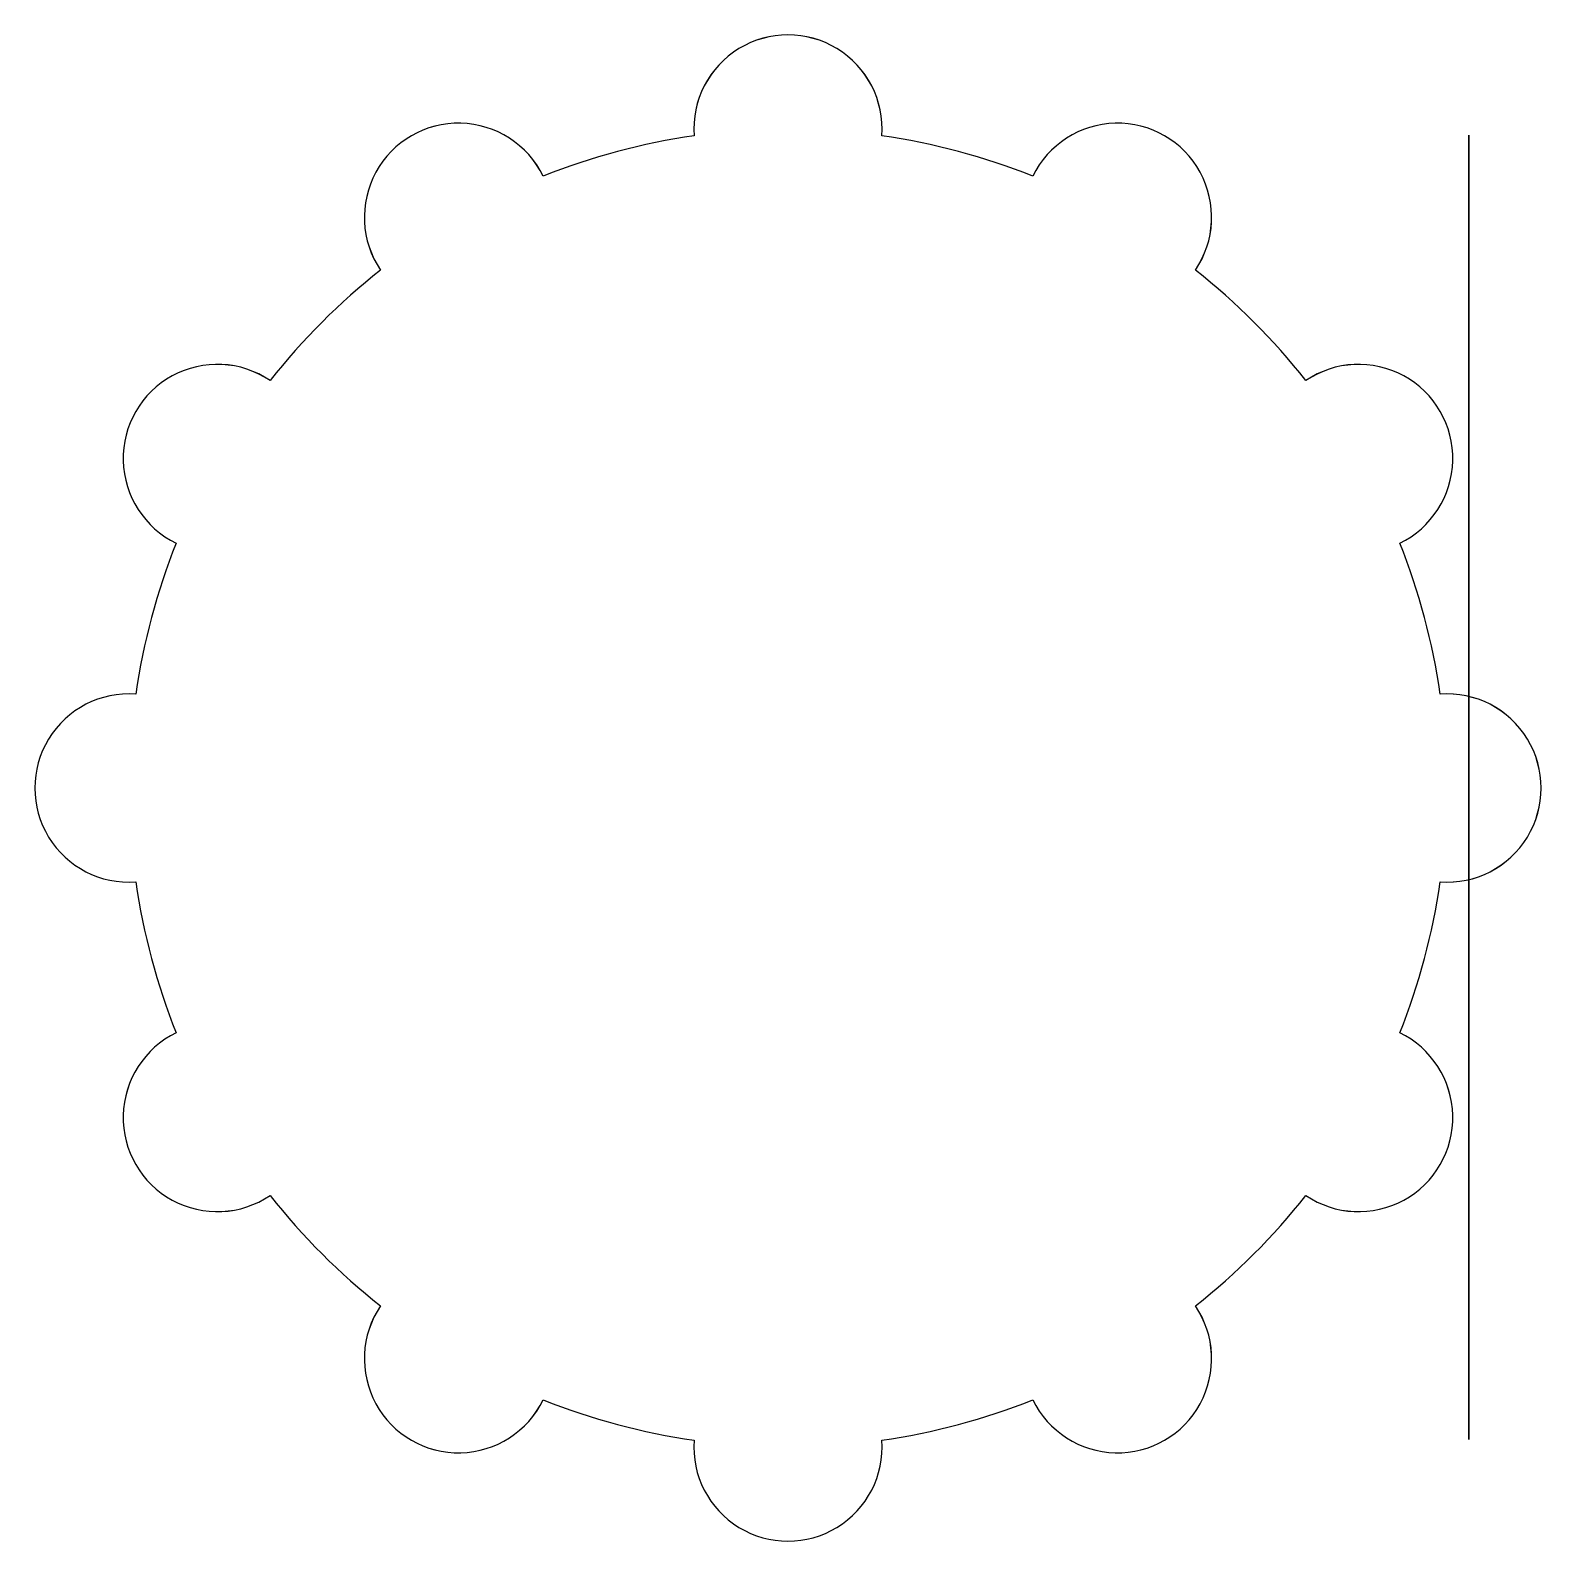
# Model space of a CAD drawing. Header units: millimetres. Extents: x 3195.97 to 3204.02, y 1875.96 to 1884.01.
import ezdxf

# ---------------------------------------------------------------- set-up
doc = ezdxf.new("R2010")
doc.units = ezdxf.units.MM

# ---------------------------------------------------------------- blocks, each defined once
blk = doc.blocks.new('*U8')
blk.add_arc((-0.2321, 0), 0.5, 265.90396, 94.09604)
blk = doc.blocks.new('*U9')
at = {"color": 0, "linetype": 'ByBlock', "lineweight": -2, "transparency": 16777216}
for p, rotation in [((3209.9906, 1883.7174), 89.99999999999997), ((3208.1245, 1883.2174), 120), ((3211.8567, 1883.2174), 59.99999999999997), ((3206.7585, 1881.8513), 149.9999999999999), ((3213.2227, 1881.8513), 29.99999999999999), ((3206.2585, 1879.9852), 180), ((3206.7585, 1878.1192), 209.9999999999999), ((3213.2227, 1878.1192), 329.9999999999999), ((3208.1245, 1876.7531), 239.9999999999999), ((3211.8567, 1876.7531), 299.9999999999999), ((3209.9906, 1876.2531), 269.9999999999998)]:
    blk.add_blockref('*U8', p, dxfattribs=dict(at, rotation=rotation))
blk.add_blockref('*U8', (3213.7228, 1879.9852), dxfattribs=at)
blk = doc.blocks.new('*U10')
blk.add_arc((0.2679, 0), 0.5, 94.09604, 265.90396)
blk = doc.blocks.new('*U11')
at = {"color": 0, "linetype": 'ByBlock', "lineweight": -2, "transparency": 16777216}
for p, rotation in [((3220.0082, 1883.2213), 90.00000000000001), ((3218.3922, 1882.7882), 120), ((3221.6243, 1882.7882), 60.00000000000003), ((3217.2091, 1881.6052), 150), ((3222.8074, 1881.6052), 30.00000000000001), ((3216.7761, 1879.9891), 180), ((3217.2091, 1878.3731), 209.9999999999999), ((3222.8074, 1878.3731), 329.9999999999999), ((3218.3922, 1877.19), 239.9999999999999), ((3221.6243, 1877.19), 299.9999999999998), ((3220.0082, 1876.757), 269.9999999999999)]:
    blk.add_blockref('*U10', p, dxfattribs=dict(at, rotation=rotation))
blk.add_blockref('*U10', (3223.2404, 1879.9891), dxfattribs=at)

msp = doc.modelspace()

# ---------------------------------------------------------------- linework, layer by layer
for centre, radius, start, end in [((3199.9932, 1883.4852), 0.5, 355.90396, 184.09604), ((3198.2432, 1883.0163), 0.5, 25.90396, 214.09604), ((3201.7432, 1883.0163), 0.5, 325.90396, 154.09604), ((3199.9932, 1879.9852), 3.5, 98.19209, 111.80791), ((3199.9932, 1879.9852), 3.5, 68.19209, 81.80791), ((3199.9932, 1879.9852), 3.5, 128.19209, 141.80791), ((3199.9932, 1879.9852), 3.5, 38.19209, 51.80791), ((3196.9621, 1881.7352), 0.5, 55.90396, 244.09604), ((3203.0243, 1881.7352), 0.5, 295.90396, 124.09604), ((3199.9932, 1879.9852), 3.5, 158.19209, 171.80791), ((3199.9932, 1879.9852), 3.5, 8.19209, 21.80791), ((3196.4932, 1879.9852), 0.5, 85.90396, 274.09604), ((3203.4932, 1879.9852), 0.5, 265.90396, 94.09604), ((3199.9932, 1879.9852), 3.5, 188.19209, 201.80791), ((3199.9932, 1879.9852), 3.5, 338.19209, 351.80791), ((3196.9621, 1878.2352), 0.5, 115.90396, 304.09604), ((3203.0243, 1878.2352), 0.5, 235.90396, 64.09604), ((3199.9932, 1879.9852), 3.5, 218.19209, 231.80791), ((3199.9932, 1879.9852), 3.5, 308.19209, 321.80791), ((3198.2432, 1876.9541), 0.5, 145.90396, 334.09604), ((3201.7432, 1876.9541), 0.5, 205.90396, 34.09604), ((3199.9932, 1879.9852), 3.5, 248.19209, 261.80791), ((3199.9932, 1879.9852), 3.5, 278.19209, 291.80791), ((3199.9932, 1876.4852), 0.5, 175.90396, 4.09604)]:
    msp.add_arc(centre, radius, start, end)
at = {"extrusion": (1, 0, 2.22045e-16)}
for centre, radius, start, end in [((1879.9891, 0, 3203.6085), 3.5, 8.19209, 21.80791), ((1879.9891, 0, 3203.6085), 3.5, 338.19209, 351.80791), ((1883.4891, 0, 3203.6085), 0.5, 94.09604, 265.90396), ((1883.0202, -1.75, 3203.6085), 0.5, 64.09604, 235.90396), ((1883.0202, 1.75, 3203.6085), 0.5, 124.09604, 295.90396), ((1879.9891, 0, 3203.6085), 3.5, 38.19209, 51.80791), ((1879.9891, 0, 3203.6085), 3.5, 308.19209, 321.80791), ((1881.7391, -3.0311, 3203.6085), 0.5, 34.09604, 205.90396), ((1881.7391, 3.0311, 3203.6085), 0.5, 154.09604, 325.90396), ((1879.9891, 0, 3203.6085), 3.5, 278.19209, 291.80791), ((1879.9891, 0, 3203.6085), 3.5, 68.19209, 81.80791), ((1879.9891, -3.5, 3203.6085), 0.5, 4.09604, 175.90396), ((1879.9891, 3.5, 3203.6085), 0.5, 184.09604, 355.90396), ((1879.9891, 0, 3203.6085), 3.5, 248.19209, 261.80791), ((1879.9891, 0, 3203.6085), 3.5, 98.19209, 111.80791), ((1878.2391, 3.0311, 3203.6085), 0.5, 214.09604, 25.90396), ((1878.2391, -3.0311, 3203.6085), 0.5, 334.09604, 145.90396), ((1879.9891, 0, 3203.6085), 3.5, 218.19209, 231.80791), ((1879.9891, 0, 3203.6085), 3.5, 128.19209, 141.80791), ((1876.958, 1.75, 3203.6085), 0.5, 244.09604, 55.90396), ((1876.958, -1.75, 3203.6085), 0.5, 304.09604, 115.90396), ((1876.4891, 0, 3203.6085), 0.5, 274.09604, 85.90396), ((1879.9891, 0, 3203.6085), 3.5, 188.19209, 201.80791), ((1879.9891, 0, 3203.6085), 3.5, 158.19209, 171.80791)]:
    msp.add_arc(centre, radius, start, end, dxfattribs=at)

# ---------------------------------------------------------------- block references
msp.add_blockref('*U9', (-9.9974, 0))
at = {"extrusion": (1, 0, 2.22045e-16), "rotation": 180}
msp.add_blockref('*U11', (5099.9974, 1879.9891, 3203.6085), dxfattribs=at)

doc.saveas('drawing.dxf')
